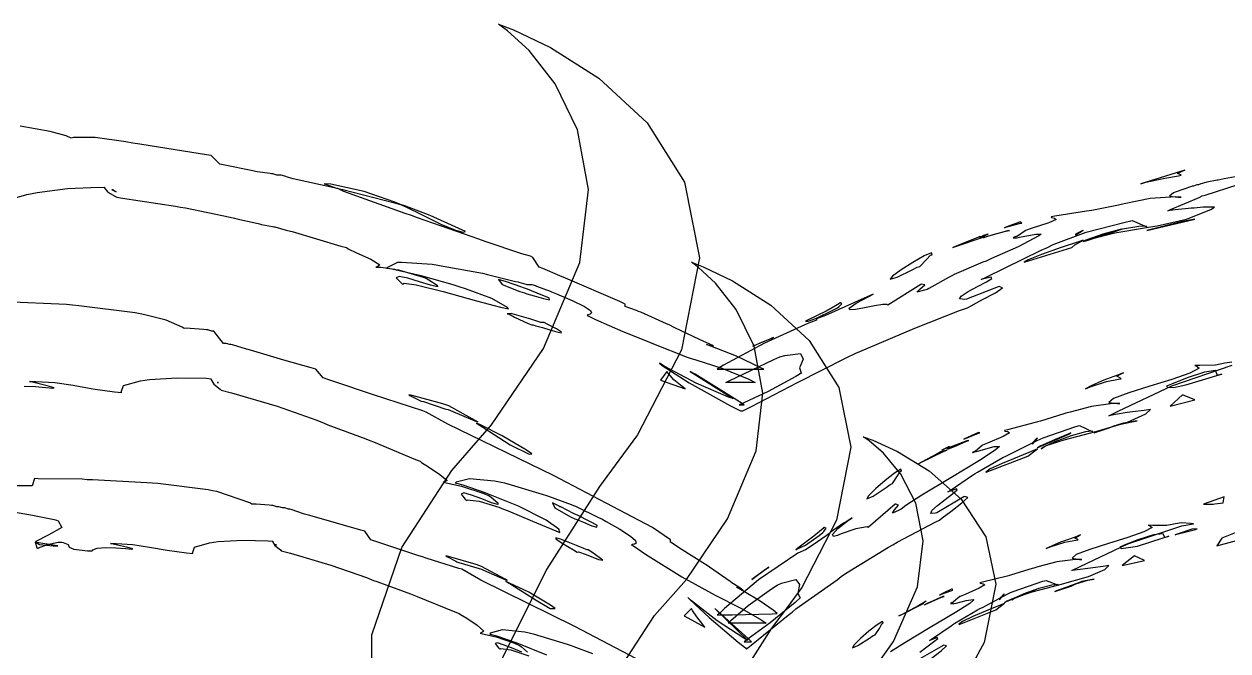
# Model space of a CAD drawing. Extents: x 85 to 270, y 27 to 328.
# Drawn here: x 156.83 to 191.42, y 173.2 to 191.21 of the extents above; entities that cross this region are included whole.
import ezdxf

# ---------------------------------------------------------------- set-up
doc = ezdxf.new("R2010")
doc.units = 0
doc.header["$MEASUREMENT"] = 0

msp = doc.modelspace()

# ---------------------------------------------------------------- linework, layer by layer
at = {"color": 7}
for points in [[(166.814, 171.506), (166.816, 173.655), (167.682, 176.167), (169.114, 178.38), (169.686, 179.035), (170.262, 179.696), (171.754, 181.887), (172.798, 184.36), (173.047, 186.451), (172.733, 188.163), (172.085, 189.494), (171.337, 190.445), (170.718, 191.015), (170.462, 191.206), (170.462, 191.206), (170.462, 191.206), (170.888, 191.043), (171.954, 190.535), (173.341, 189.653), (174.73, 188.371), (175.802, 186.661), (176.236, 184.495), (175.715, 181.845), (174.457, 179.407), (173.919, 178.682), (173.36, 177.924), (171.836, 175.536), (170.536, 172.926)], [(173.805, 172.463), (174.945, 174.214), (175.401, 174.731), (175.857, 175.253), (177.037, 176.988), (177.861, 178.945), (178.055, 180.6), (177.804, 181.955), (177.289, 183.009), (176.695, 183.761), (176.204, 184.212), (176, 184.362), (176, 184.362), (176, 184.362), (176.338, 184.234), (177.184, 183.83), (178.284, 183.133), (179.386, 182.117), (180.238, 180.764), (180.584, 179.05), (180.173, 176.951), (179.177, 175.023), (178.752, 174.449), (178.307, 173.849), (177.094, 171.958)], [(180.825, 172.08), (181.813, 173.471), (182.502, 175.037), (182.663, 176.359), (182.451, 177.439), (182.02, 178.277), (181.521, 178.875), (181.11, 179.233), (180.939, 179.352), (180.939, 179.352), (180.939, 179.352), (181.219, 179.248), (181.922, 178.926), (182.837, 178.369), (183.752, 177.558), (184.46, 176.478), (184.748, 175.111), (184.409, 173.441), (183.582, 171.905)]]:
    msp.add_lwpolyline(points, dxfattribs=at)
at = {"color": 32}
for points in [[(191.837, 186.858), (191.31, 186.759), (191.135, 186.726), (191.108, 186.717), (190.809, 186.665), (190.783, 186.655), (190.64, 186.619), (190.57, 186.583), (190.526, 186.583), (190.427, 186.549), (190.394, 186.549), (190.34, 186.533), (189.927, 186.391), (189.901, 186.373), (189.855, 186.355), (189.737, 186.262), (189.992, 186.231), (190.077, 186.231), (189.917, 186.241), (189.185, 186.192), (188.488, 186.056), (188.347, 186.02), (188.277, 186.004), (187.51, 185.853), (187.431, 185.844), (187.351, 185.835), (186.442, 185.685), (186.337, 185.667), (186.352, 185.652), (186.434, 185.633), (186.482, 185.593), (186.272, 185.494), (185.766, 185.33), (185.597, 185.279), (185.587, 185.27), (185.367, 185.112), (185.349, 185.102), (185.323, 185.102), (185.252, 185.077), (185.244, 185.068), (185.261, 185.068), (185.301, 185.068), (185.315, 185.068), (185.315, 185.068), (185.341, 185.067), (185.349, 185.068), (185.427, 185.086), (185.897, 185.172), (186.054, 185.172), (185.984, 185.12), (185.393, 184.811), (184.626, 184.468), (184.467, 184.397), (184.379, 184.362), (183.551, 184.01), (183.48, 183.974), (183.408, 183.939), (182.819, 183.613), (182.775, 183.585), (182.703, 183.56), (182.482, 183.504), (182.567, 183.59), (182.709, 183.71), (182.623, 183.732), (182.598, 183.727), (181.645, 183.128), (181.621, 183.147), (181.504, 183.145), (181.26, 183.112), (180.976, 183.057), (180.719, 183.009), (180.549, 182.994), (180.533, 183.043), (180.735, 183.184), (181.099, 183.382), (181.222, 183.444), (181.222, 183.444), (180.968, 183.334), (180.41, 183.087), (179.852, 182.835), (179.6, 182.736), (179.6, 182.703), (179.37, 182.615), (178.104, 182.038), (176.926, 181.408), (176.742, 181.292), (177.076, 181.292), (177.83, 181.292), (178.083, 181.292), (178.065, 181.302), (177.923, 181.355), (177.906, 181.364), (177.759, 181.448), (177.294, 181.661), (176.728, 181.889), (176.432, 182.004), (176.585, 181.975), (176.635, 181.963), (176.635, 181.963), (176.239, 182.145), (175.525, 182.484), (175.367, 182.563), (175.286, 182.598), (174.545, 182.925), (174.485, 182.951), (174.423, 182.977), (174.096, 183.092), (174.096, 183.092), (174.096, 183.162), (173.946, 183.233), (172.384, 183.903), (172.226, 183.974), (171.733, 184.186), (171.626, 184.22), (171.45, 184.503), (171.38, 184.539), (171.133, 184.609), (171.045, 184.636), (170.163, 184.927), (170.075, 184.962), (169.898, 185.024), (168.135, 185.641), (167.958, 185.702), (167.782, 185.764), (166.018, 186.4), (165.842, 186.479), (165.735, 186.505), (164.563, 186.761), (164.43, 186.796), (164.324, 186.832), (164.218, 186.866), (164.148, 186.866), (164.094, 186.866), (163.974, 186.902), (163.935, 186.902), (163.9, 186.912), (163.521, 186.964), (163.477, 186.972), (163.397, 186.99), (162.55, 187.158), (162.454, 187.185), (162.208, 187.431), (162.065, 187.449), (161.17, 187.595), (160.152, 187.758), (159.949, 187.784), (159.755, 187.82), (158.869, 187.948), (158.247, 187.952), (158.185, 187.924), (158.042, 187.992), (157.577, 188.122), (156.716, 188.274)], [(156.385, 186.157), (156.906, 186.311), (157.056, 186.337), (157.205, 186.364), (158.071, 186.479), (158.97, 186.523), (159.139, 186.513), (159.133, 186.509), (159.234, 186.373), (159.456, 186.249), (159.492, 186.231), (159.658, 186.205), (161.183, 185.976), (161.326, 185.95), (161.466, 185.923), (162.753, 185.659), (162.877, 185.631), (162.938, 185.615), (163.557, 185.473), (163.619, 185.455), (163.653, 185.447), (163.97, 185.394), (164.006, 185.385), (164.032, 185.377), (164.358, 185.288), (164.394, 185.279), (164.527, 185.244), (165.928, 184.829), (166.088, 184.785), (166.14, 184.751), (166.383, 184.638), (166.788, 184.451), (167.054, 184.289), (166.963, 184.22), (166.934, 184.22), (167.083, 184.22), (167.472, 184.16), (167.533, 184.15), (167.586, 184.142), (168.293, 183.939), (168.381, 183.903), (168.461, 183.857), (168.698, 183.703), (168.708, 183.653), (168.506, 183.702), (168.191, 183.803), (167.856, 183.905), (167.601, 183.958), (167.52, 183.916), (167.658, 183.768), (167.71, 183.727), (167.744, 183.763), (168.089, 183.712), (168.869, 183.52), (169.828, 183.256), (170.513, 183.074), (170.744, 183.021), (170.717, 183.066), (170.264, 183.326), (169.51, 183.604), (169.333, 183.657), (169.157, 183.71), (168.239, 183.974), (167.393, 184.168), (167.253, 184.186), (167.261, 184.212), (167.571, 184.362), (167.676, 184.362), (167.676, 184.362), (168.558, 184.308), (168.664, 184.29), (168.768, 184.274), (170.003, 184.045), (170.145, 184.01), (170.215, 183.992), (170.947, 183.815), (171.027, 183.797), (171.044, 183.789), (171.246, 183.737), (171.274, 183.727), (171.414, 183.727), (171.52, 183.691), (171.555, 183.674), (171.943, 183.533), (171.979, 183.515), (172.129, 183.455), (172.579, 183.267), (172.934, 183.093), (173.1, 182.979), (173.134, 182.911), (173.093, 182.875), (173.03, 182.856), (173.006, 182.839), (173.055, 182.815), (173.073, 182.809), (173.25, 182.721), (174.03, 182.374), (174.686, 182.113), (174.801, 182.069), (174.916, 182.017), (175.878, 181.638), (175.966, 181.61), (176.132, 181.558), (176.874, 181.324), (177.65, 181.003), (177.836, 180.905), (177.624, 180.905), (177.147, 180.905), (176.988, 180.905), (177.085, 180.958), (178.373, 181.574), (178.542, 181.645), (178.685, 181.688), (179.141, 181.743), (179.215, 181.576), (179.111, 181.329), (179.156, 181.19), (179.175, 181.187), (178.999, 181.081), (178.209, 180.65), (177.509, 180.323), (177.377, 180.269), (177.377, 180.269), (177.482, 180.269), (177.517, 180.269), (177.385, 180.358), (176.106, 181.151), (175.966, 181.222), (177.201, 180.446), (177.068, 180.49), (176.142, 180.891), (175.216, 181.38), (175.084, 181.468), (175.162, 181.398), (175.942, 180.901), (177.129, 180.243), (177.411, 180.093), (177.483, 180.093), (177.73, 180.217), (179.051, 180.909), (180.446, 181.618), (180.728, 181.751), (181.019, 181.875), (182.426, 182.47), (183.708, 182.977), (183.938, 183.056), (184.039, 183.114), (184.349, 183.279), (184.736, 183.489), (184.944, 183.633), (184.848, 183.662), (184.82, 183.657), (183.903, 183.304), (183.855, 183.298), (183.706, 183.311), (183.75, 183.392), (183.949, 183.52), (184.22, 183.666), (184.477, 183.801), (184.636, 183.899), (184.614, 183.931), (184.397, 183.887), (184.326, 183.867), (184.475, 183.939), (186.054, 184.707), (186.231, 184.785), (186.398, 184.874), (187.343, 185.226), (188.427, 185.509), (188.666, 185.561), (189.089, 185.385), (189.071, 185.403), (188.859, 185.389), (188.388, 185.31), (187.843, 185.172), (187.5, 185.053), (187.395, 184.996), (187.483, 185.04), (188.163, 185.204), (189.019, 185.35), (189.195, 185.385), (189.38, 185.412), (190.23, 185.601), (190.923, 185.879), (191.029, 185.95), (191.029, 185.95), (190.869, 185.95), (190.817, 185.95), (190.702, 185.95), (190.445, 185.914), (190.36, 185.914), (190.28, 185.906), (189.903, 185.866), (189.688, 185.844), (189.688, 185.844), (189.767, 185.879), (190.588, 186.223), (190.676, 186.267), (190.765, 186.294), (191.707, 186.593)], [(191.531, 181.497), (191.332, 181.46), (191.062, 181.41), (190.613, 181.394), (190.464, 181.398), (190.497, 181.395), (190.591, 181.32), (190.326, 181.177), (189.808, 180.997), (189.176, 180.799), (188.571, 180.608), (188.133, 180.447), (187.999, 180.338), (188.234, 180.304), (188.313, 180.305), (188.109, 180.305), (187.497, 180.217), (186.883, 180.058), (186.76, 180.023), (186.698, 180.006), (186.028, 179.802), (185.95, 179.776), (185.878, 179.758), (185.084, 179.546), (184.996, 179.528), (185.011, 179.513), (185.09, 179.498), (185.142, 179.463), (184.962, 179.356), (184.512, 179.166), (184.362, 179.105), (184.352, 179.097), (184.167, 178.938), (184.15, 178.929), (184.132, 178.929), (184.088, 178.904), (184.08, 178.894), (184.096, 178.894), (184.14, 178.92), (184.15, 178.929), (184.15, 178.929), (184.178, 178.926), (184.186, 178.929), (184.256, 178.947), (184.705, 179.071), (184.856, 179.071), (184.731, 178.965), (184.279, 178.671), (183.457, 178.171), (182.627, 177.672), (182.166, 177.377), (182.033, 177.271), (181.971, 177.239), (181.777, 177.159), (181.839, 177.249), (181.953, 177.385), (181.878, 177.417), (181.857, 177.411), (181.081, 176.742), (181.054, 176.76), (180.723, 176.702), (180.304, 176.557), (180.233, 176.529), (180.198, 176.516), (180.085, 176.489), (180.057, 176.539), (180.213, 176.71), (180.517, 176.95), (180.622, 177.024), (180.622, 177.024), (180.444, 176.91), (180.41, 176.882), (180.374, 176.866), (179.987, 176.601), (179.953, 176.565), (179.873, 176.505), (179.497, 176.244), (179.281, 176.106), (179.281, 176.106), (179.061, 176.002), (177.927, 175.244), (176.953, 174.414), (176.812, 174.272), (176.794, 174.272), (176.754, 174.236), (176.742, 174.236), (177.173, 174.236), (178.32, 174.264), (178.47, 174.272), (178.352, 174.369), (177.978, 174.625), (177.526, 174.899), (177.298, 175.026), (177.436, 174.964), (177.483, 174.942), (177.483, 174.942), (177.389, 175.01), (177.209, 175.128), (177.165, 175.154), (177.111, 175.19), (176.52, 175.603), (176.459, 175.647), (176.327, 175.727), (175.732, 176.103), (175.401, 176.319), (175.401, 176.319), (175.401, 176.389), (174.88, 176.742), (172.036, 178.237), (168.999, 179.714), (168.381, 180.057), (168.283, 180.093), (167.225, 180.438), (167.11, 180.482), (166.987, 180.517), (165.584, 180.985), (165.417, 181.045), (165.206, 181.292), (165.074, 181.328), (164.288, 181.548), (163.432, 181.805), (163.266, 181.857), (163.222, 181.866), (162.815, 181.989), (162.771, 181.997), (162.737, 181.997), (162.631, 182.033), (162.56, 182.033), (162.278, 182.386), (162.224, 182.386), (162.104, 182.422), (162.065, 182.422), (161.995, 182.432), (161.466, 182.466), (161.432, 182.456), (161.37, 182.5), (160.915, 182.695), (160.302, 182.853), (160.161, 182.879), (160.019, 182.907), (158.397, 183.11), (158.221, 183.128), (158.044, 183.145), (156.271, 183.224)], [(156.826, 180.801), (157.152, 180.79), (157.453, 180.764), (157.657, 180.745), (157.696, 180.753), (157.494, 180.811), (157.113, 180.908), (156.986, 180.939), (157.167, 180.939), (157.711, 180.91), (158.243, 180.835), (158.806, 180.731), (159.425, 180.644), (159.632, 180.622), (159.618, 180.632), (159.688, 180.826), (160.169, 180.958), (160.302, 180.975), (160.434, 180.993), (161.228, 181.047), (162.057, 181.029), (162.208, 181.011), (162.198, 181.003), (162.282, 180.865), (162.462, 180.72), (162.49, 180.692), (162.789, 180.614), (164.104, 180.231), (165.24, 179.828), (165.453, 179.74), (165.558, 179.696), (166.652, 179.291), (166.758, 179.247), (166.872, 179.203), (168.073, 178.7), (168.205, 178.646), (168.249, 178.612), (168.447, 178.484), (168.777, 178.268), (168.988, 178.092), (168.899, 178.044), (168.874, 178.047), (168.953, 178.03), (169.394, 177.932), (170.011, 177.73), (170.179, 177.66), (170.247, 177.611), (170.443, 177.451), (170.443, 177.4), (170.261, 177.454), (169.981, 177.563), (169.686, 177.675), (169.46, 177.739), (169.386, 177.704), (169.5, 177.559), (169.546, 177.517), (169.562, 177.535), (169.902, 177.501), (170.472, 177.324), (170.604, 177.271), (170.736, 177.219), (171.44, 176.924), (172.11, 176.645), (172.226, 176.601), (172.19, 176.699), (171.832, 176.951), (171.03, 177.359), (170.077, 177.742), (169.442, 177.957), (169.227, 178.012), (169.244, 178.056), (169.628, 178.15), (170.346, 178.083), (170.532, 178.047), (170.629, 178.03), (171.715, 177.704), (171.839, 177.66), (171.899, 177.642), (172.543, 177.405), (172.615, 177.377), (172.675, 177.351), (173.354, 177.024), (173.426, 176.988), (173.557, 176.919), (173.948, 176.698), (174.253, 176.496), (174.391, 176.368), (174.413, 176.296), (174.369, 176.264), (174.308, 176.25), (174.282, 176.24), (174.326, 176.218), (174.342, 176.213), (174.681, 175.981), (175.726, 175.325), (176.684, 174.797), (177.423, 174.423), (177.976, 174.108), (178.153, 173.99), (177.879, 173.99), (177.263, 173.99), (177.058, 173.99), (177.137, 174.07), (177.632, 174.498), (178.302, 174.979), (178.47, 175.084), (178.595, 175.143), (179.006, 175.252), (179.109, 175.106), (179.059, 174.861), (179.12, 174.731), (179.141, 174.731), (178.981, 174.59), (178.263, 174.003), (177.632, 173.541), (177.517, 173.46), (177.57, 173.46), (177.69, 173.46), (177.73, 173.46), (177.642, 173.541), (176.768, 174.334), (176.671, 174.413), (177.624, 173.496), (177.508, 173.559), (176.746, 174.061), (176, 174.635), (175.896, 174.731), (175.956, 174.671), (176.512, 174.154), (177.35, 173.444), (177.553, 173.284), (177.588, 173.25), (177.624, 173.284), (177.72, 173.364), (178.778, 174.22), (178.894, 174.308), (178.999, 174.406), (180.189, 175.242), (180.305, 175.331), (180.428, 175.419), (181.663, 176.178), (181.787, 176.248), (181.909, 176.319), (183.021, 176.91), (183.128, 176.954), (183.207, 177.02), (183.455, 177.207), (183.77, 177.449), (183.94, 177.608), (183.857, 177.631), (183.833, 177.624), (183.056, 177.165), (183.013, 177.154), (182.878, 177.148), (182.907, 177.23), (183.07, 177.374), (183.294, 177.545), (183.508, 177.706), (183.642, 177.821), (183.619, 177.852), (183.434, 177.789), (183.374, 177.764), (183.435, 177.808), (184.078, 178.249), (184.15, 178.293), (184.22, 178.337), (184.952, 178.754), (185.032, 178.788), (185.111, 178.832), (185.932, 179.247), (186.02, 179.281), (186.108, 179.317), (187.051, 179.644), (187.149, 179.67), (187.537, 179.494), (187.519, 179.512), (187.329, 179.487), (186.914, 179.379), (186.439, 179.205), (186.141, 179.062), (186.054, 178.999), (186.199, 179.094), (186.713, 179.261), (187.624, 179.498), (188.535, 179.769), (189.063, 180.005), (189.195, 180.129), (189.195, 180.129), (189.013, 180.107), (188.674, 180.067), (188.596, 180.057), (188.524, 180.049), (188.189, 179.993), (187.995, 179.953), (187.995, 179.953), (188.268, 180.085), (189.807, 180.817), (191.54, 181.408)], [(175.189, 172.57), (172.657, 173.903), (169.949, 175.234), (169.404, 175.543), (169.315, 175.569), (168.38, 175.861), (168.275, 175.896), (168.169, 175.931), (166.934, 176.337), (166.794, 176.389), (166.617, 176.635), (166.502, 176.671), (165.806, 176.871), (165.038, 177.086), (164.888, 177.13), (164.852, 177.14), (164.499, 177.263), (164.465, 177.271), (164.43, 177.271), (164.324, 177.307), (164.254, 177.307), (164.148, 177.341), (164.094, 177.341), (163.974, 177.377), (163.935, 177.377), (163.873, 177.387), (163.497, 177.411), (163.372, 177.411), (163.31, 177.447), (162.365, 177.774), (162.242, 177.8), (162.118, 177.828), (160.672, 178.004), (160.514, 178.012), (160.354, 178.03), (158.793, 178.109), (158.644, 178.117), (158.494, 178.127), (157.233, 178.145), (157.127, 178.153), (157.056, 177.94), (156.14, 177.94)], [(156.245, 177.245), (157.073, 177.1), (157.69, 176.972), (157.762, 176.954), (157.812, 176.936), (157.912, 176.743), (157.536, 176.535), (157.142, 176.334), (157.197, 176.156), (157.233, 176.142), (157.241, 176.16), (157.502, 176.258), (157.803, 176.319), (157.904, 176.319), (157.952, 176.312), (158.096, 176.257), (158.119, 176.182), (158.255, 176.116), (158.652, 176.076), (158.786, 176.072), (158.804, 176.101), (158.926, 176.147), (159.176, 176.17), (159.466, 176.16), (159.738, 176.138), (159.921, 176.12), (159.956, 176.127), (159.775, 176.175), (159.429, 176.257), (159.315, 176.283), (159.475, 176.283), (159.956, 176.254), (160.43, 176.182), (160.937, 176.09), (161.492, 176.017), (161.678, 176), (161.667, 176.007), (161.727, 176.174), (162.154, 176.302), (162.278, 176.319), (162.401, 176.337), (163.11, 176.377), (163.839, 176.363), (163.971, 176.353), (163.962, 176.345), (164.028, 176.226), (164.191, 176.098), (164.218, 176.072), (164.483, 176.002), (165.646, 175.663), (166.67, 175.304), (166.864, 175.224), (166.96, 175.19), (167.93, 174.837), (168.028, 174.801), (168.125, 174.757), (169.209, 174.316), (169.333, 174.272), (169.368, 174.246), (169.546, 174.134), (169.843, 173.937), (170.036, 173.766), (169.956, 173.706), (169.933, 173.707), (170.003, 173.691), (170.392, 173.598), (170.919, 173.416), (171.061, 173.354), (171.121, 173.31), (171.292, 173.164)], [(182.567, 173.16), (182.769, 173.312), (182.962, 173.454), (183.082, 173.553), (183.066, 173.578), (182.899, 173.52), (182.845, 173.496), (182.897, 173.532), (183.461, 173.921), (183.515, 173.955), (183.575, 173.991), (184.22, 174.378), (184.29, 174.413), (184.361, 174.449), (185.093, 174.837), (185.172, 174.872), (185.251, 174.908), (186.098, 175.198), (186.196, 175.224), (186.549, 175.084), (186.531, 175.102), (186.359, 175.083), (185.984, 174.992), (185.555, 174.841), (185.287, 174.717), (185.208, 174.661), (185.335, 174.746), (185.791, 174.895), (186.601, 175.102), (187.41, 175.336), (187.877, 175.539), (187.995, 175.647), (187.995, 175.647), (187.835, 175.627), (187.536, 175.587), (187.465, 175.577), (187.395, 175.569), (187.095, 175.53), (186.936, 175.507), (186.936, 175.507), (187.175, 175.623), (188.538, 176.27), (190.094, 176.795), (190.43, 176.848), (190.344, 176.862), (190.085, 176.878), (189.909, 176.844), (189.665, 176.804), (189.258, 176.804), (189.125, 176.812), (189.154, 176.809), (189.239, 176.74), (189.005, 176.614), (188.546, 176.454), (187.986, 176.279), (187.449, 176.109), (187.06, 175.964), (186.942, 175.863), (187.149, 175.824), (187.219, 175.824), (187.04, 175.824), (186.504, 175.755), (185.958, 175.613), (185.844, 175.577), (185.79, 175.561), (185.199, 175.384), (185.138, 175.367), (185.076, 175.349), (184.369, 175.172), (184.29, 175.154), (184.306, 175.14), (184.381, 175.124), (184.433, 175.093), (184.271, 174.996), (183.864, 174.821), (183.727, 174.765), (183.717, 174.757), (183.531, 174.607), (183.515, 174.589), (183.497, 174.589), (183.453, 174.564), (183.444, 174.555), (183.461, 174.555), (183.501, 174.555), (183.515, 174.555), (183.515, 174.555), (183.544, 174.552), (183.551, 174.555), (183.611, 174.573), (183.898, 174.647), (184.096, 174.671), (184.114, 174.661), (184, 174.564), (183.593, 174.304), (182.862, 173.867), (182.13, 173.43), (181.725, 173.171)], [(191.861, 176.689), (191.244, 176.434), (191.097, 176.214), (191.099, 176.213), (192.264, 176.529)], [(171.847, 173.077), (170.991, 173.421), (170.411, 173.619), (170.215, 173.673), (170.232, 173.717), (170.572, 173.81), (171.212, 173.743), (171.38, 173.707), (171.458, 173.691), (172.428, 173.39), (172.544, 173.354), (172.597, 173.338), (173.16, 173.126)], [(171.13, 173.164), (170.885, 173.264), (170.626, 173.367), (170.426, 173.43), (170.359, 173.407), (170.459, 173.286), (170.498, 173.25), (170.514, 173.268), (170.815, 173.232), (171.326, 173.055)], [(182.894, 172.984), (183.18, 173.202), (183.332, 173.346), (183.254, 173.361), (183.232, 173.354), (182.563, 172.967)]]:
    msp.add_lwpolyline(points, dxfattribs=at)
for points in [[(190.183, 187.008), (188.913, 186.619), (189.061, 186.664), (189.6, 186.783), (189.997, 186.849), (190.077, 186.866), (190.067, 186.876), (189.971, 186.912), (190.126, 186.994), (190.183, 187.008)], [(159.385, 186.443), (159.349, 186.443), (159.38, 186.432), (159.472, 186.391), (159.406, 186.429), (159.385, 186.443)], [(165.453, 186.619), (165.487, 186.611), (165.806, 186.489), (165.842, 186.479), (165.982, 186.453), (167.472, 186.074), (167.64, 186.02), (167.48, 186.092), (166.598, 186.4), (165.646, 186.603), (165.453, 186.619)], [(169.51, 185.244), (169.324, 185.333), (168.494, 185.711), (167.772, 185.986), (167.64, 186.02), (167.797, 185.951), (168.264, 185.725), (168.799, 185.461), (169.222, 185.281), (169.444, 185.228), (169.51, 185.244)], [(184.996, 185.349), (185.04, 185.367), (185.455, 185.482), (185.491, 185.491), (185.491, 185.491), (185.455, 185.527), (185.108, 185.397), (184.996, 185.349)], [(190.464, 185.597), (190.077, 185.525), (189.089, 185.279), (190.464, 185.597)], [(183.515, 184.785), (183.593, 184.813), (184.352, 185.076), (184.433, 185.102), (184.405, 185.094), (184.29, 185.102), (184.29, 185.102), (184.246, 185.086), (183.611, 184.821), (183.515, 184.785)], [(184.29, 185.068), (184.349, 185.091), (184.524, 185.167), (184.515, 185.174), (184.394, 185.128), (184.308, 185.086), (184.29, 185.068)], [(185.138, 185.279), (185.084, 185.27), (184.467, 185.094), (184.397, 185.068), (184.431, 185.086), (184.674, 185.16), (185.04, 185.252), (185.138, 185.279)], [(187.255, 185.279), (187.227, 185.262), (187.042, 185.17), (187.042, 185.138), (187.051, 185.148), (187.227, 185.262), (187.255, 185.279)], [(187.255, 184.962), (187.369, 184.989), (188.286, 185.288), (188.347, 185.315), (188.286, 185.298), (187.827, 185.166), (187.333, 184.997), (187.255, 184.962)], [(185.561, 184.362), (186.936, 184.785), (186.936, 184.785), (187.016, 184.865), (187.211, 184.97), (187.255, 184.996), (187.096, 184.944), (186.622, 184.784), (186.063, 184.587), (185.677, 184.437), (185.561, 184.362), (185.561, 184.362)], [(182.492, 184.22), (182.567, 184.246), (182.755, 184.438), (182.871, 184.569), (182.915, 184.573), (182.921, 184.581), (182.9, 184.635), (182.685, 184.543), (182.361, 184.36), (182.028, 184.146), (181.778, 183.964), (181.709, 183.874), (181.915, 183.939), (182.349, 184.147), (182.492, 184.22)], [(171.909, 183.338), (171.909, 183.338), (171.688, 183.428), (171.292, 183.586), (171.203, 183.621), (171.105, 183.657), (170.687, 183.797), (170.462, 183.867), (170.462, 183.867), (170.462, 183.867), (170.568, 183.728), (171.071, 183.525), (171.203, 183.48), (171.274, 183.46), (171.487, 183.395), (171.754, 183.318), (171.923, 183.287), (171.917, 183.333), (171.909, 183.338)], [(180.199, 183.056), (180.233, 183.078), (180.326, 183.168), (180.283, 183.198), (180.269, 183.198), (180.26, 183.181), (179.961, 183.003), (179.917, 182.985), (179.873, 182.959), (179.342, 182.696), (179.281, 182.669), (179.359, 182.669), (179.594, 182.757), (180.067, 182.985), (180.199, 183.056)], [(171.767, 182.633), (171.672, 182.633), (171.388, 182.731), (170.921, 182.863), (170.851, 182.879), (170.823, 182.889), (170.708, 182.879), (170.708, 182.879), (170.76, 182.879), (170.915, 182.787), (171.308, 182.607), (171.414, 182.563), (171.443, 182.563), (171.531, 182.541), (171.722, 182.485), (171.938, 182.418), (172.132, 182.36), (172.259, 182.332), (172.271, 182.354), (172.122, 182.448), (171.856, 182.589), (171.767, 182.633)], [(178.365, 182.21), (178.329, 182.174), (178.211, 182.13), (177.858, 181.992), (177.764, 181.955), (177.961, 182.036), (178.264, 182.166), (178.365, 182.21)], [(189.654, 180.799), (189.682, 180.771), (189.851, 180.765), (190.208, 180.843), (190.685, 180.987), (191.101, 181.114), (191.242, 181.151), (191.242, 181.151), (191.134, 181.115), (191.099, 181.115), (191.11, 181.138), (191.061, 181.251), (190.747, 181.209), (190.245, 181.042), (189.8, 180.864), (189.654, 180.799)], [(162.418, 180.905), (162.384, 180.905), (162.389, 180.902), (162.418, 180.905), (162.418, 180.905)], [(175.824, 180.728), (175.737, 180.789), (175.493, 180.989), (175.339, 181.169), (175.295, 181.222), (175.118, 180.975), (175.824, 180.728)], [(188.419, 181.187), (188.419, 181.187), (188.242, 181.121), (187.924, 181.003), (187.854, 180.975), (187.783, 180.949), (187.483, 180.812), (187.325, 180.728), (187.325, 180.728), (187.457, 180.782), (187.929, 180.937), (188.277, 181.003), (188.347, 181.011), (188.33, 181.029), (188.224, 181.086), (188.367, 181.172), (188.419, 181.187)], [(167.886, 180.552), (167.913, 180.535), (168.203, 180.394), (168.239, 180.376), (168.301, 180.359), (168.945, 180.147), (169.017, 180.129), (169.077, 180.103), (169.782, 179.812), (169.863, 179.776), (169.791, 179.82), (169.033, 180.235), (168.945, 180.269), (168.856, 180.297), (167.974, 180.535), (167.886, 180.552)], [(190.464, 180.41), (190.111, 180.552), (189.758, 180.233), (190.464, 180.41)], [(171.414, 178.858), (171.264, 178.965), (170.567, 179.379), (169.941, 179.688), (169.827, 179.74), (170.011, 179.626), (170.793, 179.115), (171.344, 178.85), (171.414, 178.858)], [(188.806, 179.81), (188.419, 179.74), (188.419, 179.74), (188.286, 179.698), (188.047, 179.618), (187.995, 179.6), (187.941, 179.582), (187.704, 179.502), (187.572, 179.458), (187.572, 179.458), (187.572, 179.458), (187.766, 179.525), (188.101, 179.644), (188.171, 179.67), (188.25, 179.688), (188.608, 179.768), (188.806, 179.81), (188.806, 179.81)], [(183.974, 179.247), (183.92, 179.229), (183.391, 179.027), (183.338, 178.999), (183.393, 178.999), (183.563, 179.071), (183.885, 179.213), (183.974, 179.247)], [(183.833, 179.281), (183.877, 179.299), (184.255, 179.45), (184.29, 179.458), (184.29, 179.458), (184.246, 179.476), (183.937, 179.33), (183.833, 179.281)], [(185.95, 179.317), (185.922, 179.301), (185.802, 179.146), (185.808, 179.141), (185.808, 179.185), (185.922, 179.309), (185.95, 179.317)], [(185.95, 179.035), (186.046, 179.079), (186.848, 179.423), (186.902, 179.458), (186.848, 179.432), (186.451, 179.273), (186.02, 179.079), (185.95, 179.035)], [(182.527, 178.576), (182.597, 178.612), (183.267, 178.938), (183.338, 178.965), (183.311, 178.956), (183.198, 178.929), (183.198, 178.929), (183.162, 178.912), (182.94, 178.792), (182.615, 178.62), (182.527, 178.576)], [(183.198, 178.965), (183.251, 178.992), (183.416, 179.075), (183.408, 179.071), (183.296, 179.014), (183.214, 178.974), (183.198, 178.965)], [(184.467, 178.329), (185.667, 178.788), (185.667, 178.788), (185.906, 178.973), (185.95, 178.999), (185.816, 178.947), (185.415, 178.787), (184.93, 178.586), (184.584, 178.424), (184.463, 178.337), (184.467, 178.329)], [(181.717, 177.976), (181.783, 178.011), (181.927, 178.224), (182.002, 178.361), (182.033, 178.365), (182.038, 178.373), (182.015, 178.419), (181.834, 178.304), (181.566, 178.094), (181.292, 177.854), (181.091, 177.653), (181.041, 177.562), (181.223, 177.646), (181.595, 177.891), (181.717, 177.976)], [(173.284, 176.812), (173.284, 176.812), (173.086, 176.918), (172.727, 177.096), (172.649, 177.13), (172.613, 177.148), (172.252, 177.333), (172.226, 177.341), (172.198, 177.359), (172.015, 177.447), (172.015, 177.447), (172.015, 177.447), (172.08, 177.311), (172.525, 177.05), (172.649, 176.988), (172.712, 176.968), (172.901, 176.892), (173.138, 176.795), (173.288, 176.751), (173.291, 176.802), (173.284, 176.812)], [(191.276, 177.447), (191.312, 177.624), (190.712, 177.411), (190.712, 177.411), (190.765, 177.411), (190.783, 177.411), (190.889, 177.411), (190.915, 177.411), (190.973, 177.411), (190.993, 177.411), (191.037, 177.421), (191.276, 177.447), (191.276, 177.447)], [(173.038, 176.106), (173.006, 176.106), (172.911, 176.141), (172.7, 176.221), (172.459, 176.317), (172.244, 176.403), (172.107, 176.447), (172.104, 176.419), (172.291, 176.293), (172.612, 176.1), (172.721, 176.036), (172.755, 176.046), (172.977, 175.963), (173.328, 175.821), (173.454, 175.803), (173.144, 176.036), (173.038, 176.106)], [(179.776, 176.601), (179.802, 176.629), (179.871, 176.725), (179.826, 176.742), (179.81, 176.742), (179.792, 176.716), (179.524, 176.491), (179.095, 176.178), (178.999, 176.106), (179.033, 176.116), (179.281, 176.236), (179.67, 176.513), (179.776, 176.601)], [(187.185, 176.529), (187.185, 176.529), (187.029, 176.469), (186.75, 176.371), (186.69, 176.353), (186.628, 176.327), (186.349, 176.208), (186.196, 176.142), (186.196, 176.142), (186.311, 176.186), (186.734, 176.319), (187.051, 176.381), (187.113, 176.389), (187.103, 176.398), (187.016, 176.434), (187.139, 176.516), (187.185, 176.529)], [(188.313, 176.177), (188.347, 176.142), (188.819, 176.204), (189.556, 176.443), (189.724, 176.495), (189.724, 176.495), (189.617, 176.459), (189.582, 176.459), (189.592, 176.474), (189.557, 176.564), (189.278, 176.531), (188.832, 176.39), (188.44, 176.235), (188.313, 176.177)], [(189.901, 176.529), (189.953, 176.547), (190.482, 176.689), (190.536, 176.706), (190.536, 176.706), (190.376, 176.698), (189.989, 176.557), (189.901, 176.529)], [(157.798, 176.213), (157.718, 176.222), (157.197, 176.31), (157.163, 176.319), (157.163, 176.319), (157.267, 176.252), (157.664, 176.213), (157.798, 176.213)], [(164.078, 176.248), (164.042, 176.248), (164.047, 176.244), (164.078, 176.248), (164.078, 176.248)], [(168.945, 175.93), (168.971, 175.913), (169.236, 175.772), (169.263, 175.754), (169.315, 175.737), (169.907, 175.561), (169.969, 175.543), (170.029, 175.516), (170.638, 175.252), (170.708, 175.224), (170.647, 175.26), (169.969, 175.621), (169.898, 175.647), (169.818, 175.683), (169.023, 175.913), (168.945, 175.93)], [(189.019, 175.79), (188.736, 175.93), (188.383, 175.647), (189.019, 175.79)], [(178.223, 175.613), (178.223, 175.613), (178.197, 175.577), (178.189, 175.577), (178.094, 175.51), (177.811, 175.306), (177.742, 175.252), (177.905, 175.369), (178.145, 175.551), (178.223, 175.613)], [(172.085, 174.413), (171.953, 174.511), (171.326, 174.881), (170.771, 175.146), (170.674, 175.19), (170.841, 175.093), (171.538, 174.657), (171.947, 174.413), (172.085, 174.413)], [(187.572, 175.26), (187.219, 175.19), (187.219, 175.19), (187.103, 175.146), (186.884, 175.066), (186.832, 175.048), (186.788, 175.031), (186.571, 174.952), (186.443, 174.908), (186.443, 174.908), (186.443, 174.908), (186.614, 174.957), (186.91, 175.058), (186.972, 175.084), (187.051, 175.12), (187.39, 175.226), (187.572, 175.26), (187.572, 175.26)], [(183.268, 174.765), (183.224, 174.757), (182.755, 174.546), (182.703, 174.519), (182.721, 174.529), (183.188, 174.739), (183.268, 174.765)], [(183.128, 174.801), (183.162, 174.819), (183.487, 174.934), (183.515, 174.942), (183.516, 174.945), (183.493, 174.979), (183.216, 174.851), (183.128, 174.801)], [(184.996, 174.837), (184.978, 174.819), (184.856, 174.701), (184.856, 174.661), (184.864, 174.679), (184.978, 174.829), (184.996, 174.837)], [(184.996, 174.589), (185.075, 174.625), (185.8, 174.916), (185.844, 174.942), (185.8, 174.926), (185.459, 174.793), (185.067, 174.625), (184.996, 174.589)], [(176.389, 173.883), (176.327, 173.954), (176.155, 174.176), (176.035, 174.36), (176, 174.413), (175.79, 174.202), (176.389, 173.883)], [(181.963, 174.202), (182.024, 174.238), (182.615, 174.529), (182.669, 174.555), (182.641, 174.549), (182.563, 174.519), (182.563, 174.519), (182.535, 174.502), (182.041, 174.238), (181.963, 174.202)], [(182.563, 174.519), (182.609, 174.546), (182.75, 174.629), (182.747, 174.625), (182.651, 174.57), (182.579, 174.529), (182.563, 174.519)], [(183.691, 173.955), (184.749, 174.378), (184.749, 174.378), (184.96, 174.538), (184.996, 174.555), (184.876, 174.509), (184.519, 174.367), (184.092, 174.19), (183.79, 174.045), (183.687, 173.964), (183.691, 173.955)], [(181.222, 173.637), (181.278, 173.663), (181.402, 173.841), (181.47, 173.979), (181.504, 173.99), (181.508, 173.998), (181.497, 174.042), (181.34, 173.946), (181.104, 173.761), (180.859, 173.55), (180.677, 173.371), (180.63, 173.287), (180.788, 173.354), (181.114, 173.564), (181.222, 173.637)]]:
    msp.add_lwpolyline(points, close=True, dxfattribs=at)

doc.saveas('drawing.dxf')
